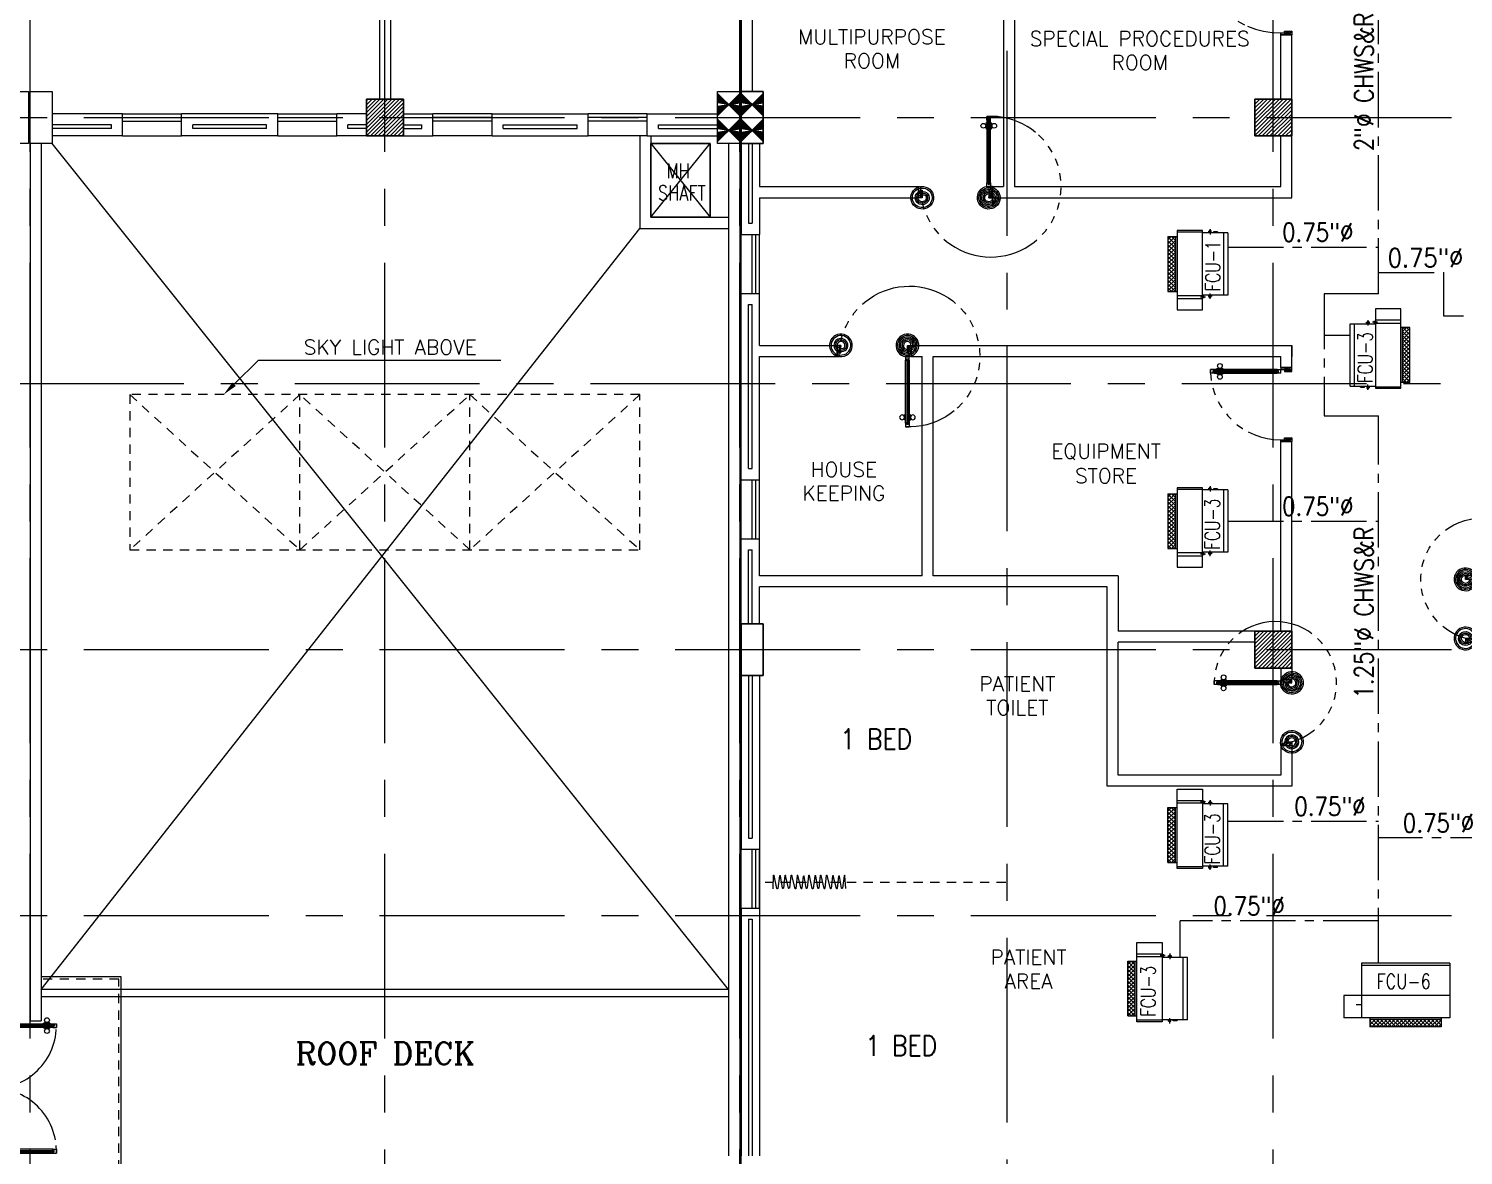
# Model space of a CAD drawing. Extents: x 417866242 to 417866861, y 43498051 to 43498155.
# Drawn here: x 417866821.67 to 417866841.08, y 43498089.98 to 43498105.22 of the extents above; entities that cross this region are included whole.
import ezdxf
from ezdxf.enums import TextEntityAlignment as Align

# ---------------------------------------------------------------- set-up
doc = ezdxf.new("R2010")
doc.units = 0
doc.header["$MEASUREMENT"] = 0
for name, pattern in [('CENTER2', [1.125, 0.75, -0.125, 0.125, -0.125]), ('CENTERX2', [4, 2.5, -0.5, 0.5, -0.5]), ('HIDDEN', [0.375, 0.25, -0.125]), ('HIDDEN2', [0.1875, 0.125, -0.0625])]:
    doc.linetypes.add(name, pattern=pattern)
doc.layers.get('0').update_dxf_attribs({"linetype": 'CONTINUOUS'})
for name, color, linetype in [('A_CUBICLE_CURTAINS', 4, 'HIDDEN'), ('AC-CH', 6, 'CENTER2'), ('AC-CHT', 2, 'CONTINUOUS'), ('AXES', 11, 'CENTERX2'), ('COL', 11, 'CONTINUOUS'), ('D_CURTAIN', 11, 'HIDDEN'), ('DOOR', 11, 'CONTINUOUS'), ('FCU', 6, 'CONTINUOUS'), ('HAT', 11, 'CONTINUOUS'), ('HIDDEN', 11, 'HIDDEN2'), ('INSUL', 11, 'CONTINUOUS'), ('RM-IND', 11, 'CONTINUOUS'), ('RM-NAME', 11, 'CONTINUOUS'), ('ROOF', 11, 'CONTINUOUS'), ('RS20', 11, 'CONTINUOUS'), ('SHAFT', 11, 'CONTINUOUS'), ('STR', 11, 'CONTINUOUS'), ('TEXTN', 2, 'CONTINUOUS'), ('WALL', 11, 'CONTINUOUS'), ('WIN', 11, 'CONTINUOUS')]:
    doc.layers.add(name, color=color, linetype=linetype)
doc.styles.add('KHRS2', font='ROMANS.shx', dxfattribs={"height": 200})
doc.styles.add('ROMANC', font='romanc', dxfattribs={"height": 0.1})
doc.styles.add('ROMANS', font='ROMANS.shx', dxfattribs={"width": 0.6})
doc.styles.add('RS20', font='ROMANS.shx', dxfattribs={"height": 0.2})

# ---------------------------------------------------------------- blocks, each defined once
blk = doc.blocks.new('DOOR90')
at = {"layer": 'DOOR', "color": 7, "linetype": 'ByBlock'}
for p, q in [((-150, 0), (0, 0)), ((-150, 0), (-150, -25)), ((0, -50), (-114, 0)), ((0, -50), (-40, 0)), ((0, -50), (0, 0)), ((-1000, -25), (-1050, -25)), ((-1050, -75), (-1050, -25)), ((-1050, -25), (-1050, -75)), ((-1000, -75), (-1050, -75)), ((-1000, -42), (-1020, -42)), ((-1020, -42), (-1020, -58)), ((-1000, -58), (-1020, -58)), ((-1000, -25), (-1000, -42)), ((-1000, -58), (-1000, -75)), ((-878, -18), (-968, -18)), ((-968, -25), (-968, -18)), ((-968, -75), (-968, -82)), ((-878, -82), (-968, -82)), ((-955, -9), (-890, -9)), ((-955, -18), (-955, -9)), ((-955, -18), (-890, -18)), ((-955, -82), (-890, -82)), ((-955, -82), (-955, -91)), ((-955, -91), (-890, -91)), ((-890, -18), (-890, -9)), ((-890, -82), (-890, -91)), ((-878, -25), (-878, -18)), ((-878, -75), (-878, -82)), ((-200, -25), (-150, -25)), ((-200, -42), (-200, -25)), ((-180, -42), (-200, -42)), ((-200, -58), (-180, -58)), ((-200, -75), (-200, -58)), ((-150, -75), (-200, -75)), ((-180, -58), (-180, -42)), ((-150, -25), (-100, -25)), ((-150, -75), (-150, -25)), ((-100, -25), (-100, -50)), ((0, -50), (-100, -37)), ((-100, -50), (0, -50)), ((-150, -875), (-100, -875)), ((-150, -900), (-150, -875)), ((-150, -900), (0, -900)), ((0, -900), (-150, -900)), ((0, -850), (-114, -900)), ((-100, -875), (-100, -850)), ((0, -850), (-100, -863)), ((-100, -850), (0, -850)), ((0, -850), (-40, -900)), ((0, -850), (0, -900))]:
    blk.add_line(p, q, dxfattribs=at)
at = {"layer": 'DOOR', "linetype": 'ByBlock'}
for p, q in [((-200, -25), (-1000, -25)), ((-200, -42), (-1000, -42)), ((-200, -58), (-1000, -58)), ((-1000, -75), (-200, -75))]:
    blk.add_line(p, q, dxfattribs=at)
at = {"layer": 'DOOR', "color": 7, "linetype": 'ByBlock'}
for centre in [(-923, 24), (-923, -124)]:
    blk.add_circle(centre, 32.4, dxfattribs=at)
for centre, radius, start, end in [((0, -50), 154, 161.1053, 166.2858), ((0, -50), 94.4, 148.0182, 180), ((0, -50), 134, 158.1598, 169.28), ((0, -50), 114, 154.0838, 167.3774), ((0, -50), 74.4, 137.7764, 180), ((0, -50), 54.4, 113.2074, 180), ((0, -50), 34.4, 90, 180), ((0, -50), 14.4, 90, 180), ((0, -850), 154, 193.7142, 198.8947), ((0, -850), 134, 190.72, 201.8402), ((0, -850), 94.4, 180, 211.9818), ((0, -850), 74.4, 180, 222.2236), ((0, -850), 54.4, 180, 246.7926), ((0, -850), 34.4, 180, 270), ((0, -850), 14.4, 180, 270)]:
    blk.add_arc(centre, radius, start, end, dxfattribs=at)
at = {"layer": 'DOOR', "linetype": 'HIDDEN', "ltscale": 0.5}
blk.add_arc((-222, -50), 828, 178.2701, 275.003, dxfattribs=at)
blk = doc.blocks.new('C')
at = {"layer": 'D_CURTAIN'}
for points in [[(0.229, 0.077), (0.229, 0.077, 0.848601), (0.219, 0.076), (0.202, -0.062, -0.855925), (0.192, -0.063), (0.167, 0.072, 0.866955), (0.157, 0.072), (0.144, -0.065, -0.843142), (0.134, -0.066), (0.099, 0.077, 0.845318), (0.089, 0.076), (0.076, -0.066, -0.842227), (0.066, -0.067), (0.029, 0.079, 0.837896), (0.019, 0.078), (0.004, -0.065, -0.84563), (-0.006, -0.065), (-0.04, 0.078, 0.842014), (-0.049, 0.078), (-0.065, -0.063, -0.866148), (-0.075, -0.063), (-0.099, 0.074, 0.854133), (-0.109, 0.074), (-0.129, -0.066, -0.838104), (-0.139, -0.067), (-0.17, 0.077, 0.84026), (-0.18, 0.077), (-0.183, -0.071)], [(0.639, -0.068), (0.628, 0.076, 0.848601), (0.618, 0.076), (0.601, -0.063, -0.855925), (0.591, -0.063), (0.566, 0.071, 0.866955), (0.556, 0.071), (0.542, -0.066, -0.843142), (0.533, -0.066), (0.497, 0.076, 0.845318), (0.488, 0.075), (0.474, -0.067, -0.842227), (0.465, -0.068), (0.427, 0.078, 0.837896), (0.417, 0.078), (0.403, -0.065, -0.84563), (0.393, -0.066), (0.359, 0.078, 0.842014), (0.349, 0.077), (0.334, -0.063, -0.866148), (0.324, -0.064), (0.299, 0.074, 0.854133), (0.29, 0.073), (0.27, -0.067, -0.838104), (0.26, -0.067), (0.229, 0.077, 0.84026), (0.219, 0.076)]]:
    blk.add_lwpolyline(points, format="xyb", dxfattribs=at)
blk = doc.blocks.new('DOOR100')
at = {"layer": 'DOOR', "color": 7, "linetype": 'ByBlock'}
for p, q in [((-91, 1205), (-91, 1140)), ((-82, 1205), (-91, 1205)), ((-82, 1128), (-82, 1218)), ((-75, 1218), (-82, 1218)), ((-82, 1205), (-82, 1140)), ((-75, 1250), (-75, 1300)), ((-75, 1300), (-25, 1300)), ((-25, 1300), (-75, 1300)), ((-58, 1250), (-75, 1250)), ((-58, 1250), (-58, 1270)), ((-42, 1270), (-58, 1270)), ((-42, 1250), (-42, 1270)), ((-25, 1250), (-42, 1250)), ((-25, 1250), (-25, 1300)), ((-25, 1218), (-18, 1218)), ((-18, 1128), (-18, 1218)), ((-18, 1205), (-18, 1140)), ((-18, 1205), (-9, 1205)), ((-9, 1205), (-9, 1140)), ((-82, 1140), (-91, 1140)), ((-75, 1128), (-82, 1128)), ((-25, 1128), (-18, 1128)), ((-18, 1140), (-9, 1140)), ((-75, 200), (-58, 200)), ((-75, 150), (-75, 200)), ((-58, 200), (-58, 180)), ((-42, 200), (-25, 200)), ((-42, 180), (-42, 200)), ((-25, 200), (-25, 150)), ((-1200, 0), (-1200, 150)), ((-1200, 150), (-1175, 150)), ((-1200, 150), (-1200, 0)), ((-1150, 0), (-1200, 114)), ((-1150, 0), (-1200, 40)), ((-1150, 0), (-1200, 0)), ((-1175, 150), (-1175, 100)), ((-1175, 100), (-1150, 100)), ((-1150, 0), (-1163, 100)), ((-1150, 100), (-1150, 0)), ((-75, 150), (-25, 150)), ((-58, 180), (-42, 180)), ((-50, 0), (0, 114)), ((-50, 100), (-50, 0)), ((-50, 0), (-37, 100)), ((-25, 100), (-50, 100)), ((-50, 0), (0, 40)), ((-50, 0), (0, 0)), ((0, 150), (-25, 150)), ((-25, 150), (-25, 100)), ((0, 0), (0, 150)), ((0, 150), (0, 0))]:
    blk.add_line(p, q, dxfattribs=at)
at = {"layer": 'DOOR', "linetype": 'ByBlock'}
for p, q in [((-75, 1250), (-75, 200)), ((-58, 200), (-58, 1250)), ((-42, 200), (-42, 1250)), ((-25, 200), (-25, 1250))]:
    blk.add_line(p, q, dxfattribs=at)
at = {"layer": 'DOOR', "color": 7, "linetype": 'ByBlock'}
for centre in [(-124, 1173), (24, 1173)]:
    blk.add_circle(centre, 32.4, dxfattribs=at)
at = {"layer": 'DOOR', "linetype": 'HIDDEN', "ltscale": 0.5}
blk.add_arc((-25, 150), 1150, 90, 180, dxfattribs=at)
at = {"layer": 'DOOR', "color": 7, "linetype": 'ByBlock'}
for centre, radius, start, end in [((-1150, 0), 154, 103.7142, 108.8947), ((-1150, 0), 134, 100.72, 111.8402), ((-1150, 0), 94.4, 90, 121.9818), ((-1150, 0), 74.4, 90, 132.2236), ((-1150, 0), 54.4, 90, 156.7926), ((-1150, 0), 34.4, 90, 180), ((-1150, 0), 14.4, 90, 180), ((-50, 0), 94.4, 58.0182, 90), ((-50, 0), 74.4, 47.7764, 90), ((-50, 0), 54.4, 23.2074, 90), ((-50, 0), 34.4, 0, 90), ((-50, 0), 14.4, 0, 90), ((-50, 0), 134, 68.1598, 79.28), ((-50, 0), 114, 64.0838, 77.3774), ((-50, 0), 154, 71.1053, 76.2858)]:
    blk.add_arc(centre, radius, start, end, dxfattribs=at)
blk = doc.blocks.new('DOOR-10')
at = {"layer": 'DOOR', "color": 0, "linetype": 'ByBlock'}
for p, q in [((-83, 1005), (-92, 1005)), ((-92, 1005), (-92, 940)), ((-76, 1018), (-83, 1018)), ((-83, 928), (-83, 1018)), ((-83, 1005), (-83, 940)), ((-26, 1100), (-76, 1100)), ((-76, 1100), (-26, 1100)), ((-76, 1050), (-76, 1100)), ((-59, 1050), (-76, 1050)), ((-43, 1070), (-59, 1070)), ((-59, 1050), (-59, 1070)), ((-43, 1050), (-43, 1070)), ((-26, 1050), (-43, 1050)), ((-26, 1050), (-26, 1100)), ((-26, 1018), (-18, 1018)), ((-18, 928), (-18, 1018)), ((-18, 1005), (-9, 1005)), ((-18, 1005), (-18, 940)), ((-9, 1005), (-9, 940)), ((-83, 940), (-92, 940)), ((-76, 928), (-83, 928)), ((-26, 928), (-18, 928)), ((-18, 940), (-9, 940)), ((-76, 200), (-59, 200)), ((-76, 150), (-76, 200)), ((-59, 200), (-59, 180)), ((-43, 200), (-26, 200)), ((-43, 180), (-43, 200)), ((-26, 200), (-26, 150)), ((-1001, 0), (-1001, 150)), ((-1001, 150), (-976, 150)), ((-1001, 150), (-1001, 0)), ((-951, 0), (-1001, 0)), ((-976, 150), (-976, 100)), ((-976, 100), (-951, 100)), ((-951, 100), (-951, 0)), ((-76, 150), (-26, 150)), ((-59, 180), (-43, 180)), ((-51, 100), (-51, 0)), ((-26, 100), (-51, 100)), ((-51, 0), (-1, 0)), ((-1, 150), (-26, 150)), ((-26, 150), (-26, 100))]:
    blk.add_line(p, q, dxfattribs=at)
at = {"layer": 'DOOR', "linetype": 'ByBlock'}
for p, q in [((-76, 1050), (-76, 200)), ((-59, 200), (-59, 1050)), ((-43, 200), (-43, 1050)), ((-26, 200), (-26, 1050))]:
    blk.add_line(p, q, dxfattribs=at)
at = {"layer": 'DOOR', "color": 9, "linetype": 'ByBlock'}
for p, q in [((-951, 0), (-1001, 114)), ((-951, 0), (-1001, 40)), ((-951, 0), (-964, 100)), ((-51, 0), (-1, 114)), ((-51, 0), (-37, 100)), ((-51, 0), (-1, 40)), ((-1, 0), (-1, 150))]:
    blk.add_line(p, q, dxfattribs=at)
at = {"layer": 'DOOR', "color": 0, "linetype": 'ByBlock'}
for centre in [(-124, 973), (23, 973)]:
    blk.add_circle(centre, 32.4, dxfattribs=at)
at = {"layer": 'DOOR', "linetype": 'HIDDEN', "ltscale": 0.5}
blk.add_arc((-23, 149), 952, 93.1482, 179.9482, dxfattribs=at)
at = {"layer": 'DOOR', "color": 9, "linetype": 'ByBlock'}
for centre, radius, start, end in [((-951, 0), 154, 103.7142, 108.8947), ((-951, 0), 134, 100.72, 111.8402), ((-951, 0), 94.4, 90, 121.9818), ((-951, 0), 74.4, 90, 132.2236), ((-951, 0), 54.4, 90, 156.7926), ((-951, 0), 34.4, 90, 180), ((-951, 0), 14.4, 90, 180), ((-51, 0), 94.4, 58.0182, 90), ((-51, 0), 74.4, 47.7764, 90), ((-51, 0), 54.4, 23.2074, 90), ((-51, 0), 34.4, 0, 90), ((-51, 0), 14.4, 0, 90), ((-51, 0), 134, 68.1598, 79.28), ((-51, 0), 114, 64.0838, 77.3774), ((-51, 0), 154, 71.1053, 76.2858)]:
    blk.add_arc(centre, radius, start, end, dxfattribs=at)
blk = doc.blocks.new('A$C272A55A0')
at = {"layer": 'DOOR', "color": 0, "linetype": 'ByBlock'}
for p, q in [((0, 900), (0, 1050)), ((50, 1050), (0, 1050)), ((50, 950), (50, 1050)), ((1750, 950), (1750, 1050)), ((1750, 1050), (1800, 1050)), ((1800, 1050), (1800, 900)), ((0, 900), (25, 900)), ((25, 950), (50, 950)), ((25, 900), (25, 950)), ((75, 900), (25, 900)), ((25, 850), (25, 900)), ((42, 850), (25, 850)), ((58, 870), (42, 870)), ((42, 870), (42, 850)), ((58, 850), (58, 870)), ((75, 850), (58, 850)), ((75, 900), (75, 850)), ((1725, 900), (1775, 900)), ((1725, 900), (1725, 850)), ((1725, 850), (1742, 850)), ((1742, 870), (1758, 870)), ((1742, 850), (1742, 870)), ((1775, 950), (1750, 950)), ((1758, 870), (1758, 850)), ((1758, 850), (1775, 850)), ((1775, 900), (1775, 950)), ((1800, 900), (1775, 900)), ((1775, 850), (1775, 900)), ((25, 50), (42, 50)), ((25, 50), (25, 0)), ((25, 0), (75, 0)), ((75, 0), (25, 0)), ((42, 50), (42, 30)), ((42, 30), (58, 30)), ((58, 50), (75, 50)), ((58, 50), (58, 30)), ((75, 50), (75, 0)), ((1718, 160), (1709, 160)), ((1709, 95), (1709, 160)), ((1718, 95), (1709, 95)), ((1725, 173), (1718, 173)), ((1718, 173), (1718, 83)), ((1718, 95), (1718, 160)), ((1725, 83), (1718, 83)), ((1742, 50), (1725, 50)), ((1725, 50), (1725, 0)), ((1775, 0), (1725, 0)), ((1725, 0), (1775, 0)), ((1742, 50), (1742, 30)), ((1758, 30), (1742, 30)), ((1775, 50), (1758, 50)), ((1758, 50), (1758, 30)), ((1775, 173), (1782, 173)), ((1775, 83), (1782, 83)), ((1775, 50), (1775, 0)), ((1782, 173), (1782, 83)), ((1782, 160), (1791, 160)), ((1782, 95), (1782, 160)), ((1782, 95), (1791, 95)), ((1791, 95), (1791, 160))]:
    blk.add_line(p, q, dxfattribs=at)
at = {"layer": 'DOOR', "color": 9, "linetype": 'ByBlock'}
for p, q in [((50, 1050), (0, 1010)), ((50, 1050), (0, 937)), ((50, 1050), (37, 950)), ((1750, 1050), (1800, 1010)), ((1750, 1050), (1800, 937)), ((1750, 1050), (1763, 950))]:
    blk.add_line(p, q, dxfattribs=at)
at = {"layer": 'DOOR', "linetype": 'ByBlock'}
for p, q in [((25, 850), (25, 50)), ((42, 850), (42, 50)), ((58, 850), (58, 50)), ((75, 50), (75, 850)), ((1725, 50), (1725, 850)), ((1742, 850), (1742, 50)), ((1758, 850), (1758, 50)), ((1775, 850), (1775, 50))]:
    blk.add_line(p, q, dxfattribs=at)
at = {"layer": 'DOOR', "color": 0, "linetype": 'ByBlock'}
for centre in [(1676, 128), (1824, 128)]:
    blk.add_circle(centre, 32.4, dxfattribs=at)
at = {"layer": 'DOOR', "color": 9, "linetype": 'ByBlock'}
for centre, radius, start, end in [((50, 1050), 54.4, 203.2074, 270), ((50, 1050), 74.4, 227.7764, 270), ((50, 1050), 34.4, 180, 270), ((50, 1050), 14.4, 180, 270), ((1750, 1050), 14.4, 270, 0), ((1750, 1050), 34.4, 270, 0), ((1750, 1050), 54.4, 270, 336.7926), ((1750, 1050), 74.4, 270, 312.2236), ((50, 1050), 94.4, 238.0182, 270), ((50, 1050), 114, 244.0838, 257.3774), ((50, 1050), 134, 248.1598, 259.28), ((50, 1050), 154, 251.1053, 256.2858), ((1750, 1050), 94.4, 270, 301.9818), ((1750, 1050), 114, 282.6226, 295.9162), ((1750, 1050), 134, 280.72, 291.8402), ((1750, 1050), 154, 283.7142, 288.8947)]:
    blk.add_arc(centre, radius, start, end, dxfattribs=at)
at = {"layer": 'DOOR', "linetype": 'HIDDEN', "ltscale": 0.5}
for centre, start, end in [((50, 851), 268.3174, 3.2965), ((1750, 851), 176.7035, 271.6826)]:
    blk.add_arc(centre, 851, start, end, dxfattribs=at)
at = {"layer": 'WALL', "linetype": 'ByBlock'}
blk.add_line((1800, 900), (1800, 1050), dxfattribs=at)
blk = doc.blocks.new('*X109')
at = {"color": 0}
for p, q in [((61359, 139901), (61808, 140350)), ((61359, 139954), (61755, 140350)), ((61359, 140007), (61702, 140350)), ((61359, 140060), (61649, 140350)), ((61359, 140113), (61596, 140350)), ((61359, 140166), (61543, 140350)), ((61359, 140219), (61490, 140350)), ((61359, 140272), (61437, 140350)), ((61359, 140325), (61384, 140350)), ((61361, 139850), (61859, 140348)), ((61414, 139850), (61859, 140295)), ((61467, 139850), (61859, 140242)), ((61520, 139850), (61859, 140189)), ((61573, 139850), (61859, 140136)), ((61626, 139850), (61859, 140083)), ((61679, 139850), (61859, 140030)), ((61732, 139850), (61859, 139977)), ((61785, 139850), (61859, 139924)), ((61838, 139850), (61859, 139871))]:
    blk.add_line(p, q, dxfattribs=at)
blk = doc.blocks.new('COL50')
at = {"layer": 'COL'}
blk.add_lwpolyline([(-250, 250), (-250, -250), (250, -250), (250, 250)], close=True, dxfattribs=at)
blk = doc.blocks.new('*X126')
at = {"color": 0}
for p, q in [((80579, 132658), (81071, 133150)), ((80579, 132711), (81018, 133150)), ((80579, 132764), (80965, 133150)), ((80579, 132817), (80912, 133150)), ((80579, 132870), (80859, 133150)), ((80579, 132923), (80806, 133150)), ((80579, 132976), (80753, 133150)), ((80579, 133029), (80700, 133150)), ((80579, 133082), (80647, 133150)), ((80579, 133135), (80594, 133150)), ((80624, 132650), (81079, 133105)), ((80677, 132650), (81079, 133052)), ((80730, 132650), (81079, 132999)), ((80783, 132650), (81079, 132946)), ((80836, 132650), (81079, 132892)), ((80890, 132650), (81079, 132839)), ((80943, 132650), (81079, 132786)), ((80996, 132650), (81079, 132733)), ((81049, 132650), (81079, 132680))]:
    blk.add_line(p, q, dxfattribs=at)
blk = doc.blocks.new('C11')
at = {"layer": 'HAT'}
h = blk.add_hatch(dxfattribs=at)
h.set_pattern_fill('ANSI31', color=256, scale=300, style=0)
h.set_pattern_definition([(45, (-248556.182, -75061.005), (-26.5165043, 26.5165043), [])])
h.paths.add_polyline_path([(300, 700), (0, 700), (0, 350), (300, 350)])
h.paths.add_polyline_path([(300, 350), (0, 350), (0, 0), (300, 0)])
at = {"layer": 'COL'}
blk.add_lwpolyline([(300, 700), (300, 0), (0, 0), (0, 700)], close=True, dxfattribs=at)
blk = doc.blocks.new('C11D')
at = {"layer": 'COL', "linetype": 'ByBlock'}
for p in [(-320, 0), (0, 0)]:
    blk.add_blockref('C11', p, dxfattribs=at)
blk = doc.blocks.new('RM1')
at = {"layer": 'RM-NAME', "style": 'ROMANS'}
for tag, p in [('ROOMNAME1', (0, 324)), ('ROOMNAME2', (0, 0))]:
    blk.add_attdef(tag, text='', height=200, dxfattribs=at).set_placement(p, align=Align.MIDDLE)
blk = doc.blocks.new('*X39')
at = {"color": 0}
for p, q in [((16890, -2467), (16943, -2414)), ((16890, -2520), (16990, -2420)), ((16990, -2565), (16890, -2465)), ((16890, -2573), (16990, -2473)), ((16990, -2619), (16890, -2519)), ((16990, -2512), (16892, -2414)), ((16990, -2459), (16945, -2414)), ((16890, -2626), (16990, -2526)), ((16990, -2672), (16890, -2572)), ((16890, -2679), (16990, -2579)), ((16990, -2725), (16890, -2625)), ((16890, -2732), (16990, -2632)), ((16990, -2778), (16890, -2678)), ((16890, -2785), (16990, -2685)), ((16990, -2831), (16890, -2731)), ((16890, -2838), (16990, -2738)), ((16990, -2884), (16890, -2784)), ((16890, -2891), (16990, -2791)), ((16990, -2937), (16890, -2837)), ((16890, -2944), (16990, -2844)), ((16990, -2990), (16890, -2890)), ((16890, -2997), (16990, -2897)), ((16990, -3043), (16890, -2943)), ((16890, -3050), (16990, -2950)), ((16990, -3096), (16890, -2996)), ((16890, -3103), (16990, -3003)), ((16990, -3149), (16890, -3049)), ((16944, -3155), (16890, -3102)), ((16892, -3155), (16990, -3056)), ((16945, -3155), (16990, -3109))]:
    blk.add_line(p, q, dxfattribs=at)
blk = doc.blocks.new('WHE06')
at = {"color": 3}
for p, q in [((689, 622), (346, 622)), ((346, 622), (346, 469)), ((689, 469), (689, 622)), ((60, -422), (60, 422)), ((212, 437), (269, 437)), ((232, 452), (232, 422)), ((232, 452), (252, 452)), ((242, 472), (242, 399)), ((252, 452), (252, 422)), ((305, 448), (373, 448)), ((321, 458), (321, 438)), ((321, 458), (346, 458)), ((321, 438), (346, 438)), ((346, 430), (689, 430)), ((811, 371), (689, 371)), ((711, -371), (711, 371)), ((811, -371), (811, 371)), ((811, -371), (689, -371)), ((142, -437), (142, -422)), ((142, -437), (197, -437)), ((197, -437), (197, -422)), ((221, -437), (269, -437)), ((232, -452), (232, -422)), ((232, -452), (252, -452)), ((242, -472), (242, -399)), ((252, -452), (252, -422)), ((346, -430), (689, -430))]:
    blk.add_line(p, q, dxfattribs=at)
at = {"color": 6}
for p, q in [((0, -422), (0, 422)), ((0, 422), (346, 422)), ((346, 469), (346, -451)), ((689, 469), (346, 469)), ((689, -451), (689, 469)), ((0, -422), (346, -422)), ((346, -451), (689, -451))]:
    blk.add_line(p, q, dxfattribs=at)
at = {"color": 11}
blk.add_blockref('*X39', (-16179, 2784), dxfattribs=at)
blk = doc.blocks.new('*X132')
at = {"color": 0}
for p, q in [((-750, 2538), (-672, 2616)), ((-750, 2591), (-725, 2616)), ((-660, 2516), (-750, 2606)), ((-713, 2516), (-750, 2553)), ((-719, 2516), (-619, 2616)), ((-607, 2516), (-707, 2616)), ((-666, 2516), (-566, 2616)), ((-554, 2516), (-654, 2616)), ((-613, 2516), (-513, 2616)), ((-501, 2516), (-601, 2616)), ((-560, 2516), (-460, 2616)), ((-448, 2516), (-548, 2616)), ((-507, 2516), (-407, 2616)), ((-394, 2516), (-494, 2616)), ((-454, 2516), (-354, 2616)), ((-341, 2516), (-441, 2616)), ((-401, 2516), (-301, 2616)), ((-288, 2516), (-388, 2616)), ((-348, 2516), (-248, 2616)), ((-235, 2516), (-335, 2616)), ((-295, 2516), (-195, 2616)), ((-182, 2516), (-282, 2616)), ((-242, 2516), (-142, 2616)), ((-129, 2516), (-229, 2616)), ((-189, 2516), (-89, 2616)), ((-76, 2516), (-176, 2616)), ((-136, 2516), (-36, 2616)), ((-23, 2516), (-123, 2616)), ((-83, 2516), (17, 2616)), ((30, 2516), (-70, 2616)), ((-30, 2516), (70, 2616)), ((83, 2516), (-17, 2616)), ((23, 2516), (123, 2616)), ((136, 2516), (36, 2616)), ((76, 2516), (176, 2616)), ((189, 2516), (89, 2616)), ((129, 2516), (215, 2601)), ((215, 2543), (142, 2616)), ((182, 2516), (215, 2548)), ((215, 2596), (195, 2616))]:
    blk.add_line(p, q, dxfattribs=at)

msp = doc.modelspace()

# ---------------------------------------------------------------- linework, layer by layer
at = {"layer": 'A_CUBICLE_CURTAINS', "ltscale": 0.5}
msp.add_line((417866834.89, 43498093.67), (417866831.633, 43498093.67), dxfattribs=at)
at = {"layer": 'AC-CH'}
for p, q in [((417866839.933, 43498101.636), (417866839.933, 43498132.606)), ((417866837.894, 43498102.267), (417866839.933, 43498102.267)), ((417866839.933, 43498101.921), (417866840.814, 43498101.921)), ((417866840.814, 43498101.332), (417866840.814, 43498101.921)), ((417866839.933, 43498101.636), (417866839.198, 43498101.636)), ((417866839.198, 43498101.636), (417866839.198, 43498099.985)), ((417866843.33, 43498101.332), (417866840.814, 43498101.332)), ((417866839.546, 43498101.072), (417866839.198, 43498101.072)), ((417866839.198, 43498099.985), (417866839.933, 43498099.985)), ((417866839.933, 43498092.575), (417866839.933, 43498099.985)), ((417866837.894, 43498098.558), (417866839.933, 43498098.558)), ((417866837.894, 43498094.498), (417866839.933, 43498094.498)), ((417866841.653, 43498094.273), (417866839.933, 43498094.273)), ((417866839.933, 43498093.15), (417866837.249, 43498093.15)), ((417866837.249, 43498092.655), (417866837.249, 43498093.15))]:
    msp.add_line(p, q, dxfattribs=at)
at = {"layer": 'AXES'}
for p, q in [((417866826.488, 43498075.555), (417866826.488, 43498154.368)), ((417866838.508, 43498075.555), (417866838.508, 43498154.033)), ((417866821.688, 43498075.555), (417866821.688, 43498153.692)), ((417866831.288, 43498075.555), (417866831.288, 43498153.683)), ((417866831.308, 43498075.555), (417866831.308, 43498153.683)), ((417866834.908, 43498082.42), (417866834.908, 43498141.24)), ((417866778.417, 43498104.02), (417866847.508, 43498104.02)), ((417866789.268, 43498100.42), (417866847.508, 43498100.42)), ((417866778.417, 43498096.82), (417866847.508, 43498096.82)), ((417866778.417, 43498093.22), (417866847.508, 43498093.22))]:
    msp.add_line(p, q, dxfattribs=at)
at = {"layer": 'FCU', "color": 7}
for p, q in [((417866840.894, 43498092.575), (417866839.7, 43498092.575)), ((417866839.7, 43498092.575), (417866839.7, 43498091.838)), ((417866840.894, 43498092.575), (417866840.894, 43498091.838)), ((417866840.894, 43498092.543), (417866839.7, 43498092.543)), ((417866839.462, 43498092.138), (417866839.462, 43498091.838)), ((417866839.7, 43498092.138), (417866839.462, 43498092.138)), ((417866839.7, 43498092.013), (417866839.627, 43498092.013)), ((417866840.894, 43498092.138), (417866839.7, 43498092.138)), ((417866839.7, 43498091.838), (417866839.462, 43498091.838)), ((417866840.894, 43498091.838), (417866839.7, 43498091.838)), ((417866839.815, 43498091.838), (417866839.815, 43498091.713)), ((417866840.78, 43498091.813), (417866839.815, 43498091.813)), ((417866840.78, 43498091.838), (417866840.78, 43498091.713)), ((417866840.78, 43498091.713), (417866839.815, 43498091.713))]:
    msp.add_line(p, q, dxfattribs=at)
at = {"layer": 'FCU', "color": 6}
for p, q in [((417866840.894, 43498092.575), (417866839.7, 43498092.575)), ((417866839.7, 43498092.575), (417866839.7, 43498091.838)), ((417866840.894, 43498092.575), (417866840.894, 43498091.838)), ((417866840.894, 43498092.138), (417866839.7, 43498092.138)), ((417866840.894, 43498091.838), (417866839.7, 43498091.838))]:
    msp.add_line(p, q, dxfattribs=at)
at = {"layer": 'FCU', "color": 3}
for p, q in [((417866840.894, 43498092.543), (417866839.7, 43498092.543)), ((417866839.462, 43498092.138), (417866839.462, 43498091.838)), ((417866839.7, 43498092.138), (417866839.462, 43498092.138)), ((417866839.7, 43498092.013), (417866839.627, 43498092.013)), ((417866839.7, 43498091.838), (417866839.462, 43498091.838)), ((417866839.815, 43498091.838), (417866839.815, 43498091.713)), ((417866840.78, 43498091.813), (417866839.815, 43498091.813)), ((417866840.78, 43498091.838), (417866840.78, 43498091.713)), ((417866840.78, 43498091.713), (417866839.815, 43498091.713))]:
    msp.add_line(p, q, dxfattribs=at)
at = {"layer": 'HIDDEN'}
for p, q in [((417866829.938, 43498100.27), (417866823.038, 43498100.27)), ((417866823.038, 43498100.27), (417866823.038, 43498098.17)), ((417866825.338, 43498100.27), (417866823.038, 43498098.17)), ((417866823.038, 43498100.27), (417866825.338, 43498098.17)), ((417866827.638, 43498098.17), (417866825.338, 43498100.27)), ((417866825.338, 43498098.17), (417866827.638, 43498100.27)), ((417866825.338, 43498098.17), (417866825.338, 43498100.27)), ((417866825.338, 43498098.17), (417866825.338, 43498100.27)), ((417866829.938, 43498100.27), (417866827.638, 43498098.17)), ((417866827.638, 43498100.27), (417866829.938, 43498098.17)), ((417866827.638, 43498098.17), (417866827.638, 43498100.27)), ((417866827.638, 43498098.17), (417866827.638, 43498100.27)), ((417866829.938, 43498098.17), (417866829.938, 43498100.27)), ((417866823.038, 43498098.17), (417866829.938, 43498098.17))]:
    msp.add_line(p, q, dxfattribs=at)
at = {"layer": 'INSUL'}
for p, q in [((417866822.788, 43498103.92), (417866821.988, 43498103.92)), ((417866822.788, 43498103.87), (417866821.988, 43498103.87)), ((417866822.788, 43498103.87), (417866822.788, 43498103.92)), ((417866824.888, 43498103.92), (417866823.888, 43498103.92)), ((417866823.888, 43498103.87), (417866823.888, 43498103.92)), ((417866824.888, 43498103.87), (417866823.888, 43498103.87)), ((417866824.888, 43498103.87), (417866824.888, 43498103.92)), ((417866825.988, 43498103.87), (417866825.988, 43498103.92)), ((417866826.238, 43498103.92), (417866825.988, 43498103.92)), ((417866826.238, 43498103.87), (417866825.988, 43498103.87)), ((417866826.738, 43498103.92), (417866826.988, 43498103.92)), ((417866826.738, 43498103.87), (417866826.988, 43498103.87)), ((417866826.988, 43498103.87), (417866826.988, 43498103.92)), ((417866828.088, 43498103.87), (417866828.088, 43498103.92)), ((417866828.088, 43498103.92), (417866829.088, 43498103.92)), ((417866828.088, 43498103.87), (417866829.088, 43498103.87)), ((417866829.088, 43498103.87), (417866829.088, 43498103.92)), ((417866830.188, 43498103.92), (417866830.988, 43498103.92)), ((417866830.188, 43498103.87), (417866830.188, 43498103.92)), ((417866830.188, 43498103.87), (417866830.988, 43498103.87)), ((417866831.408, 43498103.67), (417866831.408, 43498102.588)), ((417866831.458, 43498103.67), (417866831.458, 43498102.588)), ((417866831.408, 43498102.588), (417866831.458, 43498102.588)), ((417866831.408, 43498101.488), (417866831.458, 43498101.488)), ((417866831.408, 43498099.269), (417866831.408, 43498101.488)), ((417866831.458, 43498099.269), (417866831.458, 43498101.488)), ((417866831.408, 43498099.269), (417866831.458, 43498099.269)), ((417866831.408, 43498097.17), (417866831.408, 43498098.169)), ((417866831.408, 43498098.169), (417866831.458, 43498098.169)), ((417866831.458, 43498097.17), (417866831.458, 43498098.169)), ((417866831.408, 43498096.47), (417866831.408, 43498094.27)), ((417866831.458, 43498096.47), (417866831.458, 43498094.27)), ((417866831.408, 43498094.27), (417866831.458, 43498094.27)), ((417866831.408, 43498093.17), (417866831.408, 43498089.97)), ((417866831.408, 43498093.17), (417866831.458, 43498093.17)), ((417866831.458, 43498093.17), (417866831.458, 43498089.97))]:
    msp.add_line(p, q, dxfattribs=at)
at = {"layer": 'RM-IND'}
for p, q in [((417866824.448, 43498100.411), (417866824.776, 43498100.738)), ((417866824.776, 43498100.738), (417866825.289, 43498100.738)), ((417866825.289, 43498100.738), (417866828.056, 43498100.738))]:
    msp.add_line(p, q, dxfattribs=at)
msp.add_solid([(417866824.471, 43498100.387), (417866824.424, 43498100.434), (417866824.306, 43498100.27)], dxfattribs=at)
at = {"layer": 'ROOF'}
for p, q in [((417866821.688, 43498103.67), (417866821.688, 43498091.795)), ((417866821.838, 43498103.67), (417866821.838, 43498091.795)), ((417866831.138, 43498103.67), (417866831.138, 43498089.97)), ((417866831.288, 43498103.77), (417866831.288, 43498082.37)), ((417866831.138, 43498092.22), (417866821.838, 43498092.22)), ((417866831.138, 43498092.12), (417866821.838, 43498092.12)), ((417866821.688, 43498091.795), (417866821.838, 43498091.795))]:
    msp.add_line(p, q, dxfattribs=at)
at = {"layer": 'SHAFT'}
for p, q in [((417866831.138, 43498092.22), (417866821.988, 43498103.67)), ((417866821.838, 43498092.22), (417866829.938, 43498102.52))]:
    msp.add_line(p, q, dxfattribs=at)
at = {"layer": 'SHAFT', "color": 9, "linetype": 'ByBlock', "ltscale": 0.3}
msp.add_line((417866830.088, 43498102.67), (417866830.888, 43498103.67), dxfattribs=at)
at = {"layer": 'SHAFT', "color": 8, "linetype": 'ByBlock', "ltscale": 0.3}
msp.add_line((417866830.088, 43498103.67), (417866830.888, 43498102.67), dxfattribs=at)
at = {"layer": 'SHAFT', "color": 9, "linetype": 'ByBlock'}
for p, q in [((417866830.088, 43498102.67), (417866830.888, 43498103.67)), ((417866830.088, 43498103.67), (417866830.888, 43498102.67))]:
    msp.add_line(p, q, dxfattribs=at)
at = {"layer": 'SHAFT', "color": 7, "linetype": 'ByBlock'}
for points in [[(417866829.938, 43498103.77), (417866829.938, 43498102.52), (417866831.138, 43498102.52)], [(417866830.088, 43498103.77), (417866830.088, 43498102.67), (417866831.138, 43498102.67)]]:
    msp.add_lwpolyline(points, dxfattribs=at)
at = {"layer": 'SHAFT', "color": 9, "linetype": 'ByBlock', "ltscale": 0.3}
msp.add_lwpolyline([(417866830.088, 43498102.67), (417866830.888, 43498102.67), (417866830.888, 43498103.67), (417866830.088, 43498103.67)], close=True, dxfattribs=at)
at = {"layer": 'SHAFT', "color": 9, "linetype": 'ByBlock'}
msp.add_lwpolyline([(417866830.088, 43498103.67), (417866830.888, 43498103.67), (417866830.888, 43498102.67), (417866830.088, 43498102.67)], close=True, dxfattribs=at)
at = {"layer": 'STR'}
msp.add_lwpolyline([(417866821.838, 43498089.756), (417866822.918, 43498089.756), (417866822.918, 43498092.391), (417866821.838, 43498092.391)], dxfattribs=at)
at = {"layer": 'STR', "linetype": 'HIDDEN2'}
msp.add_lwpolyline([(417866821.838, 43498089.786), (417866822.888, 43498089.786), (417866822.888, 43498092.361), (417866821.838, 43498092.361)], dxfattribs=at)
at = {"layer": 'WALL'}
for p, q in [((417866831.308, 43498109.77), (417866831.308, 43498104.27)), ((417866831.458, 43498106.49), (417866831.458, 43498104.37)), ((417866838.608, 43498104.27), (417866838.608, 43498105.14)), ((417866838.758, 43498102.935), (417866838.758, 43498105.14)), ((417866822.938, 43498104.07), (417866821.988, 43498104.07)), ((417866822.938, 43498103.77), (417866822.938, 43498104.07)), ((417866825.038, 43498104.07), (417866823.738, 43498104.07)), ((417866823.738, 43498103.77), (417866823.738, 43498104.07)), ((417866825.038, 43498103.77), (417866825.038, 43498104.07)), ((417866825.838, 43498103.77), (417866825.838, 43498104.07)), ((417866826.238, 43498104.07), (417866825.838, 43498104.07)), ((417866826.738, 43498104.07), (417866827.138, 43498104.07)), ((417866827.138, 43498103.77), (417866827.138, 43498104.07)), ((417866827.938, 43498103.77), (417866827.938, 43498104.07)), ((417866827.938, 43498104.07), (417866829.238, 43498104.07)), ((417866829.238, 43498103.77), (417866829.238, 43498104.07)), ((417866830.038, 43498103.77), (417866830.038, 43498104.07)), ((417866830.038, 43498104.07), (417866830.988, 43498104.07)), ((417866822.938, 43498103.77), (417866821.988, 43498103.77)), ((417866825.038, 43498103.77), (417866823.738, 43498103.77)), ((417866826.238, 43498103.77), (417866825.838, 43498103.77)), ((417866826.738, 43498103.77), (417866827.138, 43498103.77)), ((417866827.938, 43498103.77), (417866829.238, 43498103.77)), ((417866830.038, 43498103.77), (417866830.988, 43498103.77)), ((417866831.308, 43498103.67), (417866831.308, 43498102.438)), ((417866831.558, 43498103.67), (417866831.558, 43498103.085)), ((417866838.608, 43498103.085), (417866838.608, 43498103.77)), ((417866831.558, 43498102.935), (417866831.558, 43498102.438)), ((417866831.308, 43498102.438), (417866831.558, 43498102.438)), ((417866831.308, 43498101.638), (417866831.558, 43498101.638)), ((417866831.308, 43498099.119), (417866831.308, 43498101.638)), ((417866831.558, 43498100.935), (417866831.558, 43498101.638)), ((417866838.758, 43498100.635), (417866838.758, 43498100.935)), ((417866831.558, 43498099.119), (417866831.558, 43498100.785)), ((417866833.758, 43498097.82), (417866833.758, 43498100.785)), ((417866833.908, 43498097.82), (417866833.908, 43498100.785)), ((417866838.608, 43498100.635), (417866838.608, 43498100.785)), ((417866838.608, 43498097.07), (417866838.608, 43498099.635)), ((417866838.758, 43498097.07), (417866838.758, 43498099.635)), ((417866831.308, 43498099.119), (417866831.558, 43498099.119)), ((417866831.308, 43498097.17), (417866831.308, 43498098.319)), ((417866831.308, 43498098.319), (417866831.558, 43498098.319)), ((417866831.558, 43498097.82), (417866831.558, 43498098.319)), ((417866831.558, 43498097.17), (417866831.558, 43498097.67)), ((417866831.308, 43498096.47), (417866831.308, 43498094.12)), ((417866831.558, 43498096.47), (417866831.558, 43498094.12)), ((417866838.608, 43498096.57), (417866838.608, 43498096.42)), ((417866838.758, 43498096.57), (417866838.758, 43498096.42)), ((417866838.608, 43498096.42), (417866838.758, 43498096.42)), ((417866838.608, 43498095.52), (417866838.758, 43498095.52)), ((417866838.608, 43498095.52), (417866838.608, 43498095.12)), ((417866838.758, 43498095.52), (417866838.758, 43498094.97)), ((417866831.308, 43498094.12), (417866831.558, 43498094.12)), ((417866831.308, 43498093.32), (417866831.308, 43498089.97)), ((417866831.308, 43498093.32), (417866831.558, 43498093.32)), ((417866831.558, 43498093.32), (417866831.558, 43498089.97))]:
    msp.add_line(p, q, dxfattribs=at)
at = {"layer": 'WALL', "linetype": 'ByBlock'}
for p, q in [((417866826.413, 43498108.24), (417866826.413, 43498104.27)), ((417866826.563, 43498108.24), (417866826.563, 43498104.27)), ((417866834.858, 43498106.49), (417866834.858, 43498103.085)), ((417866835.008, 43498106.49), (417866835.008, 43498103.085)), ((417866838.758, 43498105.14), (417866838.608, 43498105.14)), ((417866831.558, 43498103.085), (417866833.708, 43498103.085)), ((417866833.708, 43498103.085), (417866833.708, 43498102.935)), ((417866834.708, 43498103.085), (417866834.708, 43498102.935)), ((417866834.708, 43498103.085), (417866834.858, 43498103.085)), ((417866835.008, 43498103.085), (417866838.608, 43498103.085)), ((417866831.558, 43498102.935), (417866833.708, 43498102.935)), ((417866834.708, 43498102.935), (417866838.758, 43498102.935)), ((417866831.558, 43498100.935), (417866832.608, 43498100.935)), ((417866832.608, 43498100.935), (417866832.608, 43498100.785)), ((417866833.608, 43498100.935), (417866833.608, 43498100.785)), ((417866833.608, 43498100.935), (417866838.758, 43498100.935)), ((417866838.758, 43498100.935), (417866838.758, 43498100.785)), ((417866831.558, 43498100.785), (417866832.608, 43498100.785)), ((417866833.608, 43498100.785), (417866833.758, 43498100.785)), ((417866833.908, 43498100.785), (417866838.608, 43498100.785)), ((417866838.758, 43498100.635), (417866838.608, 43498100.635)), ((417866838.758, 43498099.635), (417866838.608, 43498099.635)), ((417866833.758, 43498097.82), (417866831.558, 43498097.82)), ((417866836.408, 43498097.82), (417866833.908, 43498097.82)), ((417866836.408, 43498097.82), (417866836.408, 43498097.07)), ((417866836.258, 43498097.67), (417866831.558, 43498097.67)), ((417866836.258, 43498094.97), (417866836.258, 43498097.67)), ((417866838.258, 43498097.07), (417866836.408, 43498097.07)), ((417866838.258, 43498096.92), (417866836.408, 43498096.92)), ((417866836.408, 43498095.12), (417866836.408, 43498096.92)), ((417866831.558, 43498095.32), (417866831.558, 43498089.97)), ((417866838.608, 43498095.12), (417866836.408, 43498095.12)), ((417866838.758, 43498094.97), (417866836.258, 43498094.97))]:
    msp.add_line(p, q, dxfattribs=at)
at = {"layer": 'WALL', "linetype": 'ByBlock', "ltscale": 0.3}
for points in [[(417866821.688, 43498104.37), (417866821.988, 43498104.37), (417866821.988, 43498103.67), (417866821.688, 43498103.67)], [(417866826.238, 43498104.27), (417866826.738, 43498104.27), (417866826.738, 43498103.77), (417866826.238, 43498103.77)], [(417866830.988, 43498104.37), (417866831.288, 43498104.37), (417866831.288, 43498103.67), (417866830.988, 43498103.67)], [(417866831.308, 43498103.67), (417866831.608, 43498103.67), (417866831.608, 43498104.37), (417866831.308, 43498104.37)], [(417866838.258, 43498104.27), (417866838.758, 43498104.27), (417866838.758, 43498103.77), (417866838.258, 43498103.77)], [(417866831.308, 43498096.47), (417866831.608, 43498096.47), (417866831.608, 43498097.17), (417866831.308, 43498097.17)], [(417866838.258, 43498097.07), (417866838.758, 43498097.07), (417866838.758, 43498096.57), (417866838.258, 43498096.57)]]:
    msp.add_lwpolyline(points, close=True, dxfattribs=at)
at = {"layer": 'WIN'}
for p, q in [((417866822.938, 43498104.07), (417866823.738, 43498104.07)), ((417866822.938, 43498104.02), (417866823.738, 43498104.02)), ((417866825.038, 43498104.07), (417866825.838, 43498104.07)), ((417866825.038, 43498104.02), (417866825.838, 43498104.02)), ((417866827.938, 43498104.07), (417866827.138, 43498104.07)), ((417866827.938, 43498104.02), (417866827.138, 43498104.02)), ((417866830.038, 43498104.07), (417866829.238, 43498104.07)), ((417866830.038, 43498104.02), (417866829.238, 43498104.02)), ((417866822.938, 43498103.97), (417866823.738, 43498103.97)), ((417866825.038, 43498103.97), (417866825.838, 43498103.97)), ((417866827.938, 43498103.97), (417866827.138, 43498103.97)), ((417866830.038, 43498103.97), (417866829.238, 43498103.97)), ((417866822.938, 43498103.77), (417866823.738, 43498103.77)), ((417866825.038, 43498103.77), (417866825.838, 43498103.77)), ((417866827.938, 43498103.77), (417866827.138, 43498103.77)), ((417866830.038, 43498103.77), (417866829.238, 43498103.77)), ((417866831.308, 43498101.638), (417866831.308, 43498102.438)), ((417866831.458, 43498101.638), (417866831.458, 43498102.438)), ((417866831.508, 43498101.638), (417866831.508, 43498102.438)), ((417866831.558, 43498101.638), (417866831.558, 43498102.438)), ((417866831.308, 43498098.319), (417866831.308, 43498099.119)), ((417866831.458, 43498098.319), (417866831.458, 43498099.119)), ((417866831.508, 43498098.319), (417866831.508, 43498099.119)), ((417866831.558, 43498098.319), (417866831.558, 43498099.119)), ((417866831.308, 43498093.32), (417866831.308, 43498094.12)), ((417866831.458, 43498093.32), (417866831.458, 43498094.12)), ((417866831.508, 43498093.32), (417866831.508, 43498094.12)), ((417866831.558, 43498093.32), (417866831.558, 43498094.12))]:
    msp.add_line(p, q, dxfattribs=at)

# ---------------------------------------------------------------- block references
at = {"layer": 'COL', "linetype": 'ByBlock', "xscale": 0.0009999871253967285, "yscale": 0.001000002026557922, "zscale": 0.001}
for name, p in [('C11D', (417866821.688, 43498103.67)), ('C11D', (417866831.308, 43498103.67)), ('C11', (417866831.308, 43498096.47))]:
    msp.add_blockref(name, p, dxfattribs=at)
at = {"layer": 'COL', "xscale": 0.0009999871253967285, "yscale": 0.001000002026557922, "zscale": 0.001}
for p in [(417866826.488, 43498104.02), (417866838.508, 43498104.02), (417866838.508, 43498096.82)]:
    msp.add_blockref('COL50', p, dxfattribs=at)
at = {"layer": 'D_CURTAIN', "ltscale": 2, "xscale": 1.199999988079071, "yscale": 1.200000002980232, "zscale": 1.2}
msp.add_blockref('C', (417866831.958, 43498093.668), dxfattribs=at)
at = {"layer": 'DOOR', "color": 0, "linetype": 'ByBlock', "xscale": 0.001000002026557922, "yscale": 0.001000002026557922, "zscale": 0.001, "rotation": 90}
for name, p in [('DOOR100', (417866838.758, 43498106.34)), ('A$C272A55A0', (417866822.044, 43498089.982))]:
    msp.add_blockref(name, p, dxfattribs=at)
at = {"layer": 'DOOR', "color": 0, "linetype": 'ByBlock', "ltscale": 0.3, "xscale": 0.0009999871253967285, "yscale": 0.001000002026557922, "zscale": 0.001}
msp.add_blockref('DOOR-10', (417866834.709, 43498102.935), dxfattribs=at)
at = {"layer": 'DOOR', "color": 0, "linetype": 'ByBlock', "ltscale": 0.3, "yscale": 0.001000002026557922, "zscale": 0.001}
for p, xscale, rotation in [((417866833.609, 43498100.935), -0.0009999871253967285, 180), ((417866838.758, 43498100.635), 0.001000002026557922, 90)]:
    msp.add_blockref('DOOR-10', p, dxfattribs=dict(at, xscale=xscale, rotation=rotation))
at = {"layer": 'DOOR', "color": 0, "linetype": 'ByBlock', "yscale": 0.001000002026557922, "zscale": 0.001}
for p, xscale in [((417866841.108, 43498097.82), -0.0009999871253967285), ((417866838.758, 43498096.42), 0.0009999871253967285)]:
    msp.add_blockref('DOOR90', p, dxfattribs=dict(at, xscale=xscale))
at = {"layer": 'FCU', "linetype": 'ByBlock', "xscale": 0.0009999871253967285, "yscale": 0.001000002026557922, "zscale": 0.001, "rotation": 180}
for p in [(417866837.894, 43498102.038), (417866837.894, 43498098.558)]:
    msp.add_blockref('WHE06', p, dxfattribs=at)
at = {"layer": 'FCU', "linetype": 'ByBlock', "yscale": 0.001000002026557922, "zscale": 0.001}
for p, xscale in [((417866839.546, 43498100.807), 0.0009999871253967285), ((417866837.894, 43498094.31), -0.0009999871253967285), ((417866837.349, 43498092.233), -0.0009999871253967285)]:
    msp.add_blockref('WHE06', p, dxfattribs=dict(at, xscale=xscale))
at = {"layer": 'FCU', "color": 11, "extrusion": (0, 0, -1), "xscale": 0.0009999871253967285, "yscale": 0.001000002026557922, "zscale": -0.001}
msp.add_blockref('*X132', (-417866840.029, 43498089.197), dxfattribs=at)
at = {"layer": 'HAT', "xscale": 0.0009999871253967285, "yscale": 0.001000002026557922, "zscale": 0.001}
for name, p in [('*X109', (417866764.879, 43497963.92)), ('*X126', (417866757.679, 43497971.12)), ('*X126', (417866757.679, 43497963.92))]:
    msp.add_blockref(name, p, dxfattribs=at)
at = {"layer": 'RM-NAME'}
ref = msp.add_blockref('RM1', (417866833.077, 43498104.788), dxfattribs=dict(at, xscale=-0.0009999871253967285, yscale=0.001000002026557922, zscale=0.001))
ref.add_attrib('ROOMNAME2', 'ROOM', dxfattribs={"height": 0.2, "style": 'ROMANS'}).set_placement((417866833.077, 43498104.788), align=Align.MIDDLE)
ref.add_attrib('ROOMNAME1', 'MULTIPURPOSE', dxfattribs={"height": 0.2, "style": 'ROMANS'}).set_placement((417866833.077, 43498105.112), align=Align.MIDDLE)
ref = msp.add_blockref('RM1', (417866836.7, 43498104.763), dxfattribs=dict(at, xscale=-0.0009999871253967285, yscale=0.001000002026557922, zscale=0.001))
ref.add_attrib('ROOMNAME2', 'ROOM', dxfattribs={"height": 0.2, "style": 'ROMANS'}).set_placement((417866836.7, 43498104.763), align=Align.MIDDLE)
ref.add_attrib('ROOMNAME1', 'SPECIAL PROCEDURES', dxfattribs={"height": 0.2, "style": 'ROMANS'}).set_placement((417866836.7, 43498105.087), align=Align.MIDDLE)
ref = msp.add_blockref('RM1', (417866836.245, 43498099.172), dxfattribs=dict(at, xscale=-0.0009999871253967285, yscale=0.001000002026557922, zscale=0.001))
ref.add_attrib('ROOMNAME2', 'STORE', dxfattribs={"height": 0.2, "style": 'ROMANS'}).set_placement((417866836.245, 43498099.172), align=Align.MIDDLE)
ref.add_attrib('ROOMNAME1', 'EQUIPMENT', dxfattribs={"height": 0.2, "style": 'ROMANS'}).set_placement((417866836.245, 43498099.496), align=Align.MIDDLE)
ref = msp.add_blockref('RM1', (417866832.697, 43498098.935), dxfattribs=dict(at, xscale=-0.0009999871253967285, yscale=0.001000002026557922, zscale=0.001))
ref.add_attrib('ROOMNAME2', 'KEEPING', dxfattribs={"height": 0.2, "style": 'ROMANS'}).set_placement((417866832.697, 43498098.935), align=Align.MIDDLE)
ref.add_attrib('ROOMNAME1', 'HOUSE', dxfattribs={"height": 0.2, "style": 'ROMANS'}).set_placement((417866832.697, 43498099.258), align=Align.MIDDLE)
ref = msp.add_blockref('RM1', (417866835.044, 43498096.033), dxfattribs=dict(at, xscale=-0.0009999871253967285, yscale=0.001000002026557922, zscale=0.001))
ref.add_attrib('ROOMNAME2', 'TOILET', dxfattribs={"height": 0.2, "style": 'ROMANS'}).set_placement((417866835.044, 43498096.033), align=Align.MIDDLE)
ref.add_attrib('ROOMNAME1', 'PATIENT', dxfattribs={"height": 0.2, "style": 'ROMANS'}).set_placement((417866835.044, 43498096.357), align=Align.MIDDLE)
ref = msp.add_blockref('RM1', (417866835.196, 43498092.334), dxfattribs=dict(at, xscale=-0.0009999871253967285, yscale=0.001000002026557922, zscale=0.001))
ref.add_attrib('ROOMNAME2', 'AREA', dxfattribs={"height": 0.2, "style": 'ROMANS'}).set_placement((417866835.196, 43498092.334), align=Align.MIDDLE)
ref.add_attrib('ROOMNAME1', 'PATIENT', dxfattribs={"height": 0.2, "style": 'ROMANS'}).set_placement((417866835.196, 43498092.658), align=Align.MIDDLE)

# ---------------------------------------------------------------- texts
at = {"layer": 'AC-CHT', "style": 'KHRS2', "width": 0.85}
for s, p in [('2"%%C CHWS&R', (417866839.733, 43498104.502)), ('1.25"%%C CHWS&R', (417866839.733, 43498097.322))]:
    msp.add_text(s, height=0.25, rotation=90, dxfattribs=at).set_placement(p, align=Align.MIDDLE)
at = {"layer": 'AC-CHT', "style": 'KHRS2'}
for width, p in [(0.85, (417866839.109, 43498102.467)), (0.9, (417866840.567, 43498102.121)), (0.85, (417866839.109, 43498098.758)), (0.85, (417866839.274, 43498094.698)), (0.85, (417866840.743, 43498094.473)), (0.85, (417866838.18, 43498093.35))]:
    msp.add_text('0.75"%%C', height=0.25, dxfattribs=dict(at, width=width)).set_placement(p, align=Align.MIDDLE)
at = {"layer": 'RM-NAME', "style": 'ROMANS'}
msp.add_text('SKY LIGHT ABOVE', height=0.2, dxfattribs=at).set_placement((417866825.389, 43498100.913), align=Align.MIDDLE_LEFT)
at = {"layer": 'RM-NAME', "style": 'ROMANC'}
msp.add_text('ROOF DECK', height=0.3, dxfattribs=at).set_placement((417866826.488, 43498091.355), align=Align.MIDDLE)
at = {"layer": 'RS20', "style": 'RS20', "width": 0.85}
for p in [(417866833.136, 43498095.61), (417866833.474, 43498091.459)]:
    msp.add_text('1 BED', height=0.2736, dxfattribs=at).set_placement(p, align=Align.MIDDLE)
at = {"layer": 'SHAFT', "color": 4, "style": 'ROMANS', "width": 0.8}
for s, p in [('MH', (417866830.455, 43498103.299)), ('SHAFT', (417866830.506, 43498102.999))]:
    msp.add_text(s, height=0.2, dxfattribs=at).set_placement(p, align=Align.MIDDLE)
at = {"layer": 'TEXTN', "style": 'ROMANS', "width": 0.75}
for s, p in [('FCU-1', (417866837.791, 43498101.668)), ('FCU-3', (417866839.85, 43498100.428)), ('FCU-3', (417866837.783, 43498098.173)), ('FCU-3', (417866837.783, 43498093.915)), ('FCU-3', (417866836.916, 43498091.852))]:
    msp.add_text(s, height=0.2, rotation=90, dxfattribs=at).set_placement(p)
at = {"layer": 'TEXTN', "style": 'ROMANS', "width": 0.8}
msp.add_text('FCU-6', height=0.2, dxfattribs=at).set_placement((417866839.904, 43498092.23))

doc.saveas('drawing.dxf')
